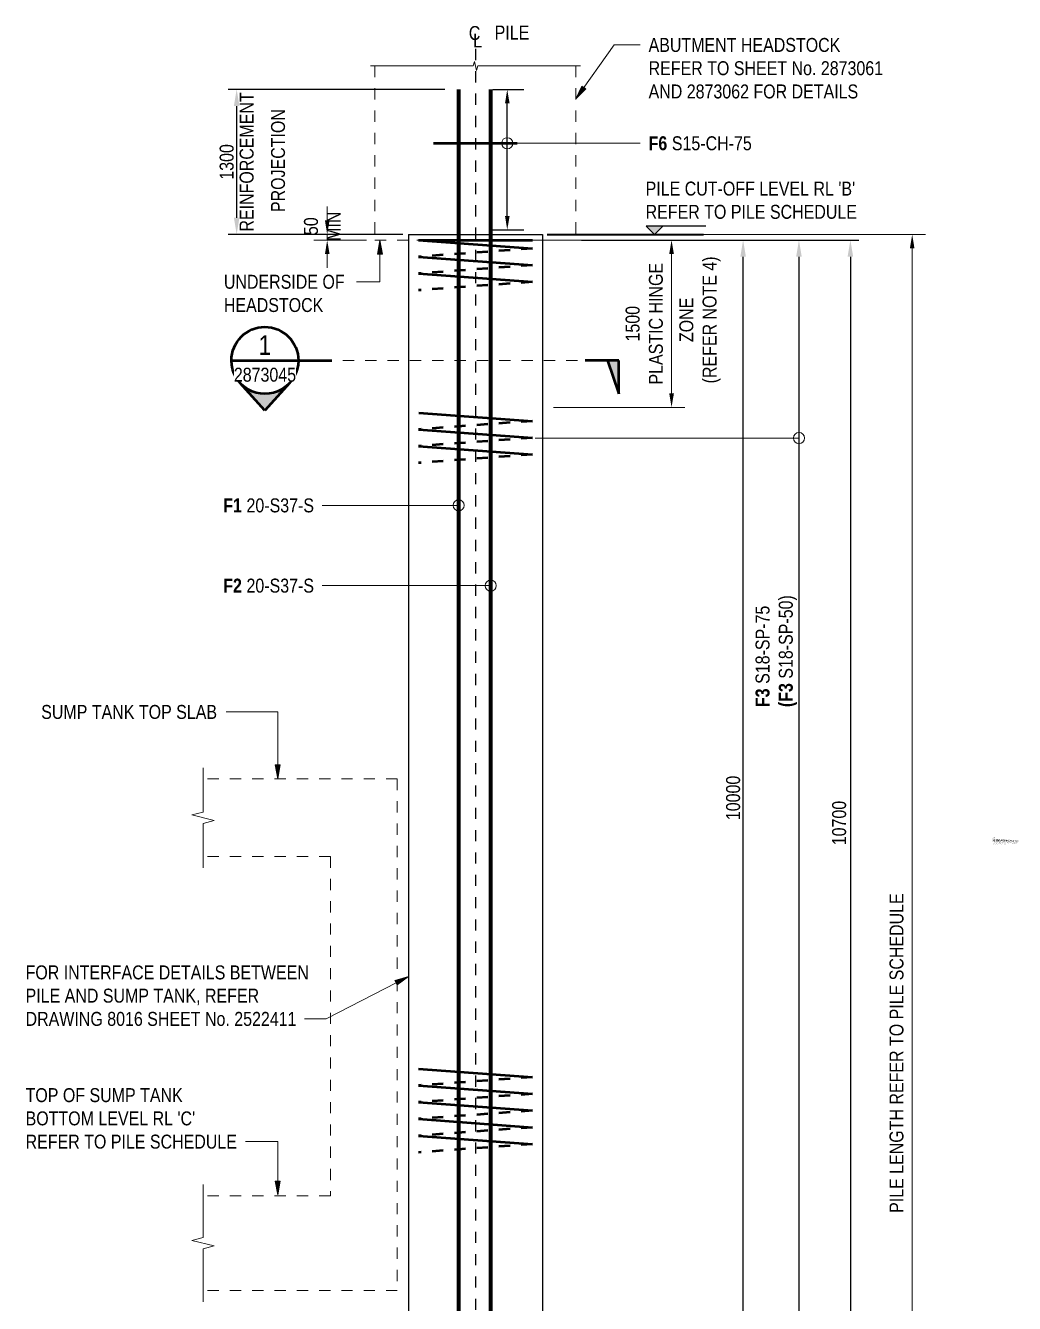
# Model space of a CAD drawing. Header units: metres. Extents: x -0.5 to 32.5, y -7.6 to 10.1.
# Drawn here: x 23.63 to 32.49, y -1.56 to 9.9 of the extents above; entities that cross this region are included whole.
import ezdxf

# ---------------------------------------------------------------- set-up
doc = ezdxf.new("R2010")
doc.units = ezdxf.units.M
for name, pattern in [('Dot_Section Line', [0.02, 0, -0.02]), ('JacobsCenter', [0.015, 0.009, -0.0015, 0.003, -0.0015]), ('JacobsDash', [0.0045, 0.003, -0.0015])]:
    doc.linetypes.add(name, pattern=pattern)
doc.layers.get('Defpoints').update_dxf_attribs({"color": 41})
for name, color, linetype, lineweight in [('A-ANNO-DIMS', 7, 'Continuous', 9), ('A-ANNO-NOTE', 7, 'Continuous', 9), ('A-DETL', 7, 'Continuous', 13), ('A-DETL-GENF', 7, 'Continuous', 9), ('G-ANNO-SYMB', 7, 'Continuous', 9), ('G-ANNO-TEXT', 7, 'Continuous', 9)]:
    doc.layers.add(name, color=color, linetype=linetype, lineweight=lineweight)
doc.styles.add('Arial Narrow', font='ARIALN.TTF', dxfattribs={"height": 0.125})
doc.styles.add('Arial Narrow_1', font='ARIALN.TTF', dxfattribs={"height": 0.0025})
doc.styles.add('Arial Narrow_2', font='ARIALN.TTF', dxfattribs={"height": 0.175})
doc.styles.add('Arial Narrow_5', font='ARIALN.TTF', dxfattribs={"height": 0.0035})
doc.styles.add('Arial Narrow_6', font='ARIALN.TTF', dxfattribs={"height": 0.005})
doc.styles.add('Arial Narrow_B', font='ARIALNB.TTF', dxfattribs={"height": 0.125})
doc.dimstyles.new('____ddd____', dxfattribs={"dimscale": 0.3048, "dimtxt": 0.127929, "dimasz": 0.492126, "dimexe": 0.246063, "dimexo": 0.164042, "dimgap": 0.082021, "dimtad": 1, "dimdec": 0, "dimlfac": 1000, "dimzin": 0, "dimdsep": 46, "dimtxsty": 'Arial Narrow', "dimsah": 1, "dimcen": 0.09, "dimaunit": 1, "dimadec": 4, "dimazin": 0, "dimtfac": 1, "dimtdec": 4, "dimtix": 1, "dimtmove": 0, "dimatfit": 3, "dimfxl": 1, "dimtvp": 1, "dimtolj": 1, "dimtzin": 0, "dimarcsym": 2})
doc.dimstyles.new('Dimension_Standard_O__mm__1', dxfattribs={"dimscale": 0.3048, "dimtxt": 0.127929, "dimasz": 0.410105, "dimexe": 0.393701, "dimexo": 0.246063, "dimgap": 0.246063, "dimtad": 1, "dimdec": 0, "dimlfac": 1000, "dimzin": 0, "dimdsep": 46, "dimtxsty": 'Arial Narrow', "dimsah": 1, "dimcen": 0.09, "dimaunit": 1, "dimadec": 4, "dimazin": 0, "dimtfac": 1, "dimtdec": 4, "dimtix": 1, "dimtmove": 0, "dimatfit": 3, "dimfxl": 1, "dimtvp": 1, "dimtfill": 1, "dimtolj": 1, "dimtzin": 0, "dimlwd": 18, "dimlwe": 18, "dimarcsym": 2})
doc.dimstyles.new('Dimension_Standard_T__mm_', dxfattribs={"dimscale": 0.3048, "dimtxt": 0.127929, "dimasz": 0.410105, "dimexe": 0.393701, "dimexo": 0.246063, "dimgap": 0.164042, "dimtad": 1, "dimdec": 0, "dimlfac": 1000, "dimzin": 0, "dimdsep": 46, "dimtxsty": 'Arial Narrow', "dimsah": 1, "dimcen": 0.09, "dimaunit": 1, "dimadec": 4, "dimazin": 0, "dimtfac": 1, "dimtdec": 4, "dimtix": 1, "dimtmove": 2, "dimatfit": 3, "dimfxl": 1, "dimtvp": 1, "dimtolj": 1, "dimtzin": 0, "dimlwd": 18, "dimlwe": 18, "dimarcsym": 2})
doc.dimstyles.new('Dimension_Standard_T_REO', dxfattribs={"dimscale": 0.3048, "dimtxt": 0.127929, "dimasz": 0.410105, "dimexe": 0.492126, "dimexo": 0.0625, "dimgap": 0.164042, "dimtad": 1, "dimdec": 0, "dimlfac": 1000, "dimzin": 0, "dimdsep": 46, "dimtxsty": 'Arial Narrow', "dimsah": 1, "dimcen": 0.09, "dimaunit": 1, "dimadec": 4, "dimazin": 0, "dimtfac": 1, "dimtdec": 4, "dimtix": 1, "dimtmove": 2, "dimatfit": 3, "dimfxl": 0.492126, "dimfxlon": 1, "dimtvp": 1, "dimtolj": 1, "dimtzin": 0, "dimlwd": 25, "dimlwe": 25, "dimarcsym": 2})

# ---------------------------------------------------------------- blocks, each defined once
blk = doc.blocks.new('BREAK LINE - INPUT VIEW SCALE_R13 - Std Break-5070583-DRG-2873045 - PILE ELAVATION 1')
at = {"layer": 'A-DETL-GENF'}
for p, q in [((0.88, 0), (-0.04, 0)), ((0.89, 0.04), (0.88, 0)), ((0.91, -0.04), (0.89, 0.04)), ((0.92, 0), (0.91, -0.04)), ((1.84, 0), (0.92, 0))]:
    blk.add_line(p, q, dxfattribs=at)
blk = doc.blocks.new('CS_DET_BreakLine_ViewScale - Std Break-6321695-DRG-2873045 - PILE ELAVATION 1')
at = {"layer": 'A-DETL-GENF'}
for p, q in [((-0.1, 0), (0.2975, 0)), ((0.2975, 0), (0.3225, -0.1)), ((0.3225, -0.1), (0.3725, 0.1)), ((0.3725, 0.1), (0.3975, 0)), ((0.3975, 0), (0.795, 0))]:
    blk.add_line(p, q, dxfattribs=at)
blk = doc.blocks.new('CS_DET_BreakLine_ViewScale - Std Break-6321825-DRG-2873045 - PILE ELAVATION 1')
at = {"layer": 'A-DETL-GENF'}
for p, q in [((-0.1, 0), (0.375, 0)), ((0.375, 0), (0.4, -0.1)), ((0.4, -0.1), (0.45, 0.1)), ((0.45, 0.1), (0.475, 0)), ((0.475, 0), (0.95, 0))]:
    blk.add_line(p, q, dxfattribs=at)
blk = doc.blocks.new('DIMBLOCK22-DRG-2873045 - PILE ELAVATION 1')
at = {"layer": 'A-ANNO-DIMS', "color": 0, "lineweight": -2, "transparency": 16777216}
for p, q in [((27.384, 9.323), (25.444, 9.323)), ((25.519, 9.173), (25.519, 8.173)), ((27.008, 8.023), (25.444, 8.023))]:
    blk.add_line(p, q, dxfattribs=at)
at = {"layer": 'A-ANNO-DIMS', "color": 0, "transparency": 16777216}
for points in [[(25.494, 9.173), (25.544, 9.173), (25.519, 9.323)], [(25.494, 8.173), (25.544, 8.173), (25.519, 8.023)]]:
    blk.add_solid(points, dxfattribs=at)
at = {"layer": 'Defpoints', "color": 0, "transparency": 16777216}
for p in [(27.434, 9.323), (25.519, 8.023), (27.058, 8.023)]:
    blk.add_point(p, dxfattribs=at)
at = {"layer": 'A-ANNO-DIMS', "color": 0, "transparency": 16777216, "char_height": 0.125, "width": 1.50103, "attachment_point": 5, "rotation": 90, "style": 'Arial Narrow'}
for s, insert in [('\\A1;REINFORCEMENT', (25.609, 8.673)), ('\\A1;1300', (25.43, 8.673))]:
    blk.add_mtext(s, dxfattribs=dict(at, insert=insert))
blk = doc.blocks.new('DIMBLOCK23-DRG-2873045 - PILE ELAVATION 1')
at = {"layer": 'A-ANNO-DIMS', "color": 0, "lineweight": 18, "transparency": 16777216}
for p, q in [((26.33, 8.148), (26.33, 8.273)), ((26.983, 8.023), (26.21, 8.023)), ((26.33, 7.973), (26.33, 8.023)), ((26.683, 7.973), (26.21, 7.973)), ((26.33, 7.848), (26.33, 7.723))]:
    blk.add_line(p, q, dxfattribs=at)
at = {"layer": 'A-ANNO-DIMS', "color": 0, "transparency": 16777216}
for points in [[(26.31, 8.148), (26.351, 8.148), (26.33, 8.023)], [(26.31, 7.848), (26.351, 7.848), (26.33, 7.973)]]:
    blk.add_solid(points, dxfattribs=at)
at = {"layer": 'Defpoints', "color": 0, "transparency": 16777216}
for p in [(26.33, 8.023), (27.058, 8.023), (26.758, 7.973)]:
    blk.add_point(p, dxfattribs=at)
at = {"layer": 'A-ANNO-DIMS', "color": 0, "lineweight": 18, "transparency": 16777216, "insert": (26.286, 8.097), "char_height": 0.125, "width": 0.31678, "attachment_point": 5, "rotation": 90, "line_spacing_factor": 0.974696, "style": 'Arial Narrow'}
blk.add_mtext('\\A1;50\\PMIN', dxfattribs=at)
blk = doc.blocks.new('DIMBLOCK24-DRG-2873045 - PILE ELAVATION 1')
at = {"layer": 'A-ANNO-DIMS', "color": 0, "lineweight": 25, "transparency": 16777216}
for p, q in [((27.813, 9.323), (28.093, 9.323)), ((27.943, 8.188), (27.943, 9.198)), ((27.813, 8.063), (28.093, 8.063))]:
    blk.add_line(p, q, dxfattribs=at)
at = {"layer": 'A-ANNO-DIMS', "color": 0, "transparency": 16777216}
for points in [[(27.923, 9.198), (27.964, 9.198), (27.943, 9.323)], [(27.923, 8.188), (27.964, 8.188), (27.943, 8.063)]]:
    blk.add_solid(points, dxfattribs=at)
at = {"layer": 'Defpoints', "color": 0, "transparency": 16777216}
for p in [(27.793, 9.323), (27.943, 9.323), (27.793, 8.063)]:
    blk.add_point(p, dxfattribs=at)
at = {"layer": 'A-ANNO-DIMS', "color": 0, "lineweight": 25, "transparency": 16777216, "insert": (27.819, 8.693), "char_height": 0.125, "attachment_point": 5, "rotation": 90, "style": 'Arial Narrow'}
blk.add_mtext('\\A1;\u200e', dxfattribs=at)
blk = doc.blocks.new('CS_Annot_Centreline Symbol1 - CS_Annot_Centreline Symbol 2-5069981-DRG-2873045 - PILE ELAVATION 1')
at = {"layer": 'A-ANNO-NOTE', "char_height": 0.0025, "attachment_point": 1, "style": 'Arial Narrow_1'}
for s, insert, width in [('C  ', (-0.00119, 0.00463), 0.0044093), ('L', (-0.00041, 0.00329), 0.0019241)]:
    blk.add_mtext(s, dxfattribs=dict(at, insert=insert, width=width))
blk = doc.blocks.new('DIMBLOCK26-DRG-2873045 - PILE ELAVATION 1')
at = {"layer": 'A-ANNO-DIMS', "color": 0, "lineweight": 18, "transparency": 16777216}
for p, q in [((28.333, 8.023), (31.691, 8.023)), ((31.571, -6.526), (31.571, 7.898)), ((28.333, -6.651), (31.691, -6.651))]:
    blk.add_line(p, q, dxfattribs=at)
at = {"layer": 'A-ANNO-DIMS', "color": 0, "transparency": 16777216}
for points in [[(31.55, 7.898), (31.591, 7.898), (31.571, 8.023)], [(31.55, -6.526), (31.591, -6.526), (31.571, -6.651)]]:
    blk.add_solid(points, dxfattribs=at)
at = {"layer": 'Defpoints', "color": 0, "transparency": 16777216}
for p in [(28.258, 8.023), (31.571, 8.023), (28.258, -6.651)]:
    blk.add_point(p, dxfattribs=at)
at = {"layer": 'A-ANNO-DIMS', "color": 0, "lineweight": 18, "transparency": 16777216, "insert": (31.431, 0.686), "char_height": 0.125, "width": 3.44311, "attachment_point": 5, "rotation": 90, "style": 'Arial Narrow', "bg_fill": 3, "box_fill_scale": 1.1, "bg_fill_color": 256, "bg_fill_true_color": 13158600, "bg_fill_transparency": 0}
blk.add_mtext('\\A1;PILE LENGTH REFER TO PILE SCHEDULE', dxfattribs=at)
blk = doc.blocks.new('Drafting View - sectionTail-4870194-DRG-2873045 - PILE ELAVATION 1')
at = {"layer": 'G-ANNO-SYMB'}
blk.add_hatch(color=256, dxfattribs=at).paths.add_polyline_path([(-0.006, 0.006), (-0.004, 0), (-0.006, 0)])
at = {"layer": 'G-ANNO-SYMB', "lineweight": 50}
for p, q in [((-0.006, 0.006), (-0.006, 0)), ((-0.004, 0), (-0.006, 0.006)), ((-0.006, 0), (-0.004, 0)), ((-0.006, 0), (0, 0))]:
    blk.add_line(p, q, dxfattribs=at)
blk = doc.blocks.new('Drafting View - SectionHead-4898858-DRG-2873045 - PILE ELAVATION 1')
at = {"layer": 'G-ANNO-SYMB'}
h = blk.add_hatch(color=256, dxfattribs=at)
edge = h.paths.add_edge_path()
edge.add_line((-0.002, 0.009), (0.00247, 0.004))
edge.add_arc((-0.002, 0), 0.006, 41.8277, 138.1723)
edge.add_line((-0.00647, 0.004), (-0.002, 0.009))
at = {"layer": 'G-ANNO-SYMB', "lineweight": 50}
for p, q in [((-0.002, 0.009), (-0.00647, 0.004)), ((0.00247, 0.004), (-0.002, 0.009)), ((0.004, 0), (0.01, 0))]:
    blk.add_line(p, q, dxfattribs=at)
for start, end in [(360, 180), (180, 360)]:
    blk.add_arc((-0.002, 0), 0.006, start, end, dxfattribs=at)
blk = doc.blocks.new('DIMBLOCK27-DRG-2873045 - PILE ELAVATION 1')
at = {"layer": 'A-ANNO-DIMS', "color": 0, "lineweight": 18, "transparency": 16777216}
for p, q in [((27.133, 7.973), (29.535, 7.973)), ((29.415, 6.598), (29.415, 7.848)), ((28.358, 6.473), (29.535, 6.473))]:
    blk.add_line(p, q, dxfattribs=at)
at = {"layer": 'A-ANNO-DIMS', "color": 0, "transparency": 16777216}
for points in [[(29.394, 7.848), (29.436, 7.848), (29.415, 7.973)], [(29.394, 6.598), (29.436, 6.598), (29.415, 6.473)]]:
    blk.add_solid(points, dxfattribs=at)
at = {"layer": 'Defpoints', "color": 0, "transparency": 16777216}
for p in [(27.058, 7.973), (29.415, 7.973), (28.283, 6.473)]:
    blk.add_point(p, dxfattribs=at)
at = {"layer": 'A-ANNO-DIMS', "color": 0, "lineweight": 18, "transparency": 16777216, "insert": (29.171, 7.223), "char_height": 0.125, "width": 1.311, "attachment_point": 5, "rotation": 90, "style": 'Arial Narrow', "bg_fill": 3, "box_fill_scale": 1.1, "bg_fill_color": 256, "bg_fill_true_color": 13158600, "bg_fill_transparency": 0}
blk.add_mtext('\\A1;1500\\PPLASTIC HINGE', dxfattribs=at)
blk = doc.blocks.new('DIMBLOCK28-DRG-2873045 - PILE ELAVATION 1')
at = {"layer": 'A-ANNO-DIMS', "color": 0, "lineweight": -2, "transparency": 16777216}
for p, q in [((28.608, 7.973), (31.092, 7.973)), ((31.017, 7.823), (31.017, -2.327)), ((27.846, -2.477), (31.092, -2.477))]:
    blk.add_line(p, q, dxfattribs=at)
at = {"layer": 'A-ANNO-DIMS', "color": 0, "transparency": 16777216}
for points in [[(30.992, 7.823), (31.042, 7.823), (31.017, 7.973)], [(30.992, -2.327), (31.042, -2.327), (31.017, -2.477)]]:
    blk.add_solid(points, dxfattribs=at)
at = {"layer": 'Defpoints', "color": 0, "transparency": 16777216}
for p in [(28.558, 7.973), (27.796, -2.477), (31.017, -2.477)]:
    blk.add_point(p, dxfattribs=at)
at = {"layer": 'A-ANNO-DIMS', "color": 0, "transparency": 16777216, "insert": (30.917, 2.748), "char_height": 0.125, "width": 0.47516, "attachment_point": 5, "rotation": 90, "style": 'Arial Narrow'}
blk.add_mtext('\\A1;10700\u200e', dxfattribs=at)
blk = doc.blocks.new('DIMBLOCK29-DRG-2873045 - PILE ELAVATION 1')
at = {"layer": 'A-ANNO-DIMS', "color": 0, "lineweight": -2, "transparency": 16777216}
for p, q in [((28.608, 7.973), (30.131, 7.973)), ((30.056, -1.878), (30.056, 7.823)), ((27.953, -2.028), (30.131, -2.028))]:
    blk.add_line(p, q, dxfattribs=at)
at = {"layer": 'A-ANNO-DIMS', "color": 0, "transparency": 16777216}
for points in [[(30.031, 7.823), (30.081, 7.823), (30.056, 7.973)], [(30.031, -1.878), (30.081, -1.878), (30.056, -2.028)]]:
    blk.add_solid(points, dxfattribs=at)
at = {"layer": 'Defpoints', "color": 0, "transparency": 16777216}
for p in [(28.558, 7.973), (30.056, 7.973), (27.903, -2.028)]:
    blk.add_point(p, dxfattribs=at)
at = {"layer": 'A-ANNO-DIMS', "color": 0, "transparency": 16777216, "insert": (29.967, 2.973), "char_height": 0.125, "width": 0.47516, "attachment_point": 5, "rotation": 90, "style": 'Arial Narrow'}
blk.add_mtext('\\A1;10000', dxfattribs=at)
blk = doc.blocks.new('DIMBLOCK30-DRG-2873045 - PILE ELAVATION 1')
at = {"layer": 'A-ANNO-DIMS', "color": 0, "lineweight": -2, "transparency": 16777216}
for p, q in [((28.608, 7.973), (30.631, 7.973)), ((30.556, 7.823), (30.556, -1.878)), ((27.953, -2.028), (30.631, -2.028))]:
    blk.add_line(p, q, dxfattribs=at)
at = {"layer": 'A-ANNO-DIMS', "color": 0, "transparency": 16777216}
for points in [[(30.531, 7.823), (30.581, 7.823), (30.556, 7.973)], [(30.531, -1.878), (30.581, -1.878), (30.556, -2.028)]]:
    blk.add_solid(points, dxfattribs=at)
at = {"layer": 'Defpoints', "color": 0, "transparency": 16777216}
for p in [(28.558, 7.973), (27.903, -2.028), (30.556, -2.028)]:
    blk.add_point(p, dxfattribs=at)
at = {"layer": 'A-ANNO-DIMS', "color": 0, "transparency": 16777216, "insert": (30.457, 2.973), "char_height": 0.125, "attachment_point": 5, "rotation": 90, "style": 'Arial Narrow'}
blk.add_mtext('\\A1;\u200c', dxfattribs=at)
blk = doc.blocks.new('BR_A3_SYMB_REO_DIM_DOT_R17 - SCALE 20-5069993-DRG-2873045 - PILE ELAVATION 1')
at = {"layer": 'A-ANNO-NOTE'}
blk.add_circle((0, 0), 0.001, dxfattribs=at)

msp = doc.modelspace()

# ---------------------------------------------------------------- hatches: boundary and pattern name
at = {"layer": 'A-DETL-GENF'}
msp.add_hatch(color=256, dxfattribs=at).paths.add_polyline_path([(29.2617, 8.0227), (29.3367, 8.0977), (29.1867, 8.0977)])
at = {"layer": 'G-ANNO-TEXT'}
for points in [[(28.5567, 9.2381), (28.6473, 9.327), (28.6114, 9.3527)], [(26.8022, 7.9716), (26.7802, 7.8466), (26.8243, 7.8466)], [(25.8868, 3.144), (25.9088, 3.269), (25.8648, 3.269)], [(27.0572, 1.374), (26.9361, 1.336), (26.9564, 1.2968)], [(25.8868, -0.5851), (25.9088, -0.4601), (25.8648, -0.4601)]]:
    msp.add_hatch(color=256, dxfattribs=at).paths.add_polyline_path(points)

# ---------------------------------------------------------------- linework, layer by layer
at = {"layer": 'A-DETL', "linetype": 'JacobsCenter', "lineweight": 25}
msp.add_line((27.6582, 9.685), (27.6582, -3.917), dxfattribs=at)
at = {"layer": 'A-DETL', "linetype": 'JacobsDash', "lineweight": 18}
for p, q in [((26.7582, 9.5327), (26.7582, 7.9727)), ((28.5582, 9.5327), (28.5582, 7.9727)), ((27.0582, 7.9727), (26.7582, 7.9727)), ((28.5582, 7.9727), (28.2582, 7.9727)), ((26.9582, 3.1427), (25.2182, 3.1427)), ((26.9582, 3.1427), (26.9582, -1.4423)), ((26.3582, 2.4477), (25.2182, 2.4477)), ((26.3582, 2.4477), (26.3582, -0.5923)), ((26.3582, -0.5923), (25.2182, -0.5923)), ((26.9582, -1.4423), (25.2182, -1.4423))]:
    msp.add_line(p, q, dxfattribs=at)
at = {"layer": 'A-DETL', "lineweight": 70}
for p, q in [((27.5082, -2.9173), (27.5082, 9.3227)), ((27.7958, -2.4765), (27.7958, 9.3227))]:
    msp.add_line(p, q, dxfattribs=at)
at = {"layer": 'A-DETL', "lineweight": 50}
for p, q in [((27.2832, 8.8399), (28.0332, 8.8399)), ((27.1482, 7.9727), (28.1682, 7.8977)), ((27.1482, 7.9727), (28.1682, 7.9727)), ((27.2832, 7.9727), (28.0332, 7.9727)), ((27.1482, 7.8227), (28.1682, 7.7477)), ((27.1482, 7.6727), (28.1682, 7.5977)), ((27.1509, 6.4257), (28.1682, 6.3509)), ((27.1482, 6.2759), (28.1682, 6.2009)), ((27.1482, 6.1259), (28.1682, 6.0509)), ((27.1482, 0.5459), (28.1682, 0.4709)), ((27.1482, 0.3959), (28.1682, 0.3209)), ((27.1482, 0.2459), (28.1682, 0.1709)), ((27.1482, 0.0959), (28.1682, 0.0209)), ((27.1482, -0.0541), (28.1682, -0.1291))]:
    msp.add_line(p, q, dxfattribs=at)
at = {"layer": 'A-DETL', "lineweight": 25}
for p, q in [((27.0582, 8.0227), (28.2582, 8.0227)), ((27.0582, 8.0227), (27.0582, -3.917)), ((28.2582, 8.0227), (28.2582, -3.917)), ((29.7217, 8.0977), (29.1867, 8.0977)), ((29.1867, 8.0977), (29.2617, 8.0227)), ((29.3367, 8.0977), (29.2617, 8.0227))]:
    msp.add_line(p, q, dxfattribs=at)
at = {"layer": 'A-DETL', "lineweight": 9}
for p, q in [((27.7958, 8.0627), (27.8058, 8.0627)), ((27.7958, 8.0627), (27.8058, 8.0627)), ((28.1082, 0.3227), (28.1182, 0.3227)), ((28.1082, 0.3227), (28.1182, 0.3227))]:
    msp.add_line(p, q, dxfattribs=at)
at = {"layer": 'A-DETL', "lineweight": 35}
msp.add_line((28.3017, 8.0227), (29.7017, 8.0227), dxfattribs=at)
at = {"layer": 'A-DETL', "linetype": 'JacobsDash', "lineweight": 50}
for p, q in [((28.1682, 7.8977), (27.1482, 7.8227)), ((28.1682, 7.7477), (27.1482, 7.6727)), ((28.1682, 7.5977), (27.1482, 7.5227)), ((28.1682, 6.3509), (27.1482, 6.2759)), ((28.1682, 6.2009), (27.1482, 6.1259)), ((28.1682, 6.0509), (27.1482, 5.9759)), ((28.1682, 0.4709), (27.1482, 0.3959)), ((28.1682, 0.3209), (27.1482, 0.2459)), ((28.1682, 0.1709), (27.1482, 0.0959)), ((28.1682, 0.0209), (27.1482, -0.0541)), ((28.1682, -0.1291), (27.1482, -0.2041))]:
    msp.add_line(p, q, dxfattribs=at)
at = {"layer": 'A-DETL', "lineweight": 18}
msp.add_line((28.1932, 6.1976), (30.5566, 6.1976), dxfattribs=at)
at = {"layer": 'G-ANNO-SYMB', "lineweight": 50}
msp.add_line((25.4716, 6.8938), (26.0716, 6.8938), dxfattribs=at)
at = {"layer": 'G-ANNO-TEXT'}
for p, q in [((28.5567, 9.2381), (28.9019, 9.7213)), ((28.9019, 9.7213), (29.1342, 9.7213)), ((28.6114, 9.3527), (28.5567, 9.2381)), ((28.5567, 9.2381), (28.6473, 9.327)), ((28.6473, 9.327), (28.6114, 9.3527)), ((27.9431, 8.8401), (29.1342, 8.8401)), ((26.8022, 7.9716), (26.7802, 7.8466)), ((26.8243, 7.8466), (26.8022, 7.9716)), ((26.8022, 7.9716), (26.8022, 7.599)), ((26.7802, 7.8466), (26.8243, 7.8466)), ((26.5927, 7.599), (26.5925, 7.599)), ((26.8022, 7.599), (26.5927, 7.599)), ((26.287, 5.5949), (26.2838, 5.5949)), ((27.5079, 5.5949), (26.287, 5.5949)), ((26.287, 4.8757), (26.2838, 4.8757)), ((27.795, 4.8757), (26.287, 4.8757)), ((25.427, 3.7437), (25.4238, 3.7437)), ((25.8868, 3.7437), (25.427, 3.7437)), ((25.8868, 3.144), (25.8868, 3.7437)), ((25.9088, 3.269), (25.8648, 3.269)), ((25.8648, 3.269), (25.8868, 3.144)), ((25.8868, 3.144), (25.9088, 3.269)), ((27.0572, 1.374), (26.3222, 0.9928)), ((27.0572, 1.374), (26.9361, 1.336)), ((26.9361, 1.336), (26.9564, 1.2968)), ((26.9564, 1.2968), (27.0572, 1.374)), ((26.2583, 0.9928), (26.1271, 0.9928)), ((26.3222, 0.9928), (26.2583, 0.9928)), ((25.6206, -0.1072), (25.598, -0.1072)), ((25.8868, -0.1072), (25.6206, -0.1072)), ((25.8868, -0.5851), (25.8868, -0.1072)), ((25.9088, -0.4601), (25.8648, -0.4601)), ((25.8648, -0.4601), (25.8868, -0.5851)), ((25.8868, -0.5851), (25.9088, -0.4601))]:
    msp.add_line(p, q, dxfattribs=at)
for centre in [(27.9431, 8.8401), (27.5079, 5.5949), (27.795, 4.8757)]:
    msp.add_circle(centre, 0.05, dxfattribs=at)

# ---------------------------------------------------------------- block references
at = {"layer": 'A-ANNO-NOTE', "xscale": 50, "yscale": 50, "zscale": 50}
msp.add_blockref('CS_Annot_Centreline Symbol1 - CS_Annot_Centreline Symbol 2-5069981-DRG-2873045 - PILE ELAVATION 1', (27.6582, 9.6591), dxfattribs=at)
at = {"layer": 'A-DETL-GENF'}
for name, p, rotation in [('BREAK LINE - INPUT VIEW SCALE_R13 - Std Break-5070583-DRG-2873045 - PILE ELAVATION 1', (28.5582, 9.5327), 180), ('CS_DET_BreakLine_ViewScale - Std Break-6321695-DRG-2873045 - PILE ELAVATION 1', (25.2182, 2.4477), 89.99999999999991), ('CS_DET_BreakLine_ViewScale - Std Break-6321825-DRG-2873045 - PILE ELAVATION 1', (25.2182, -1.4423), 89.99999999999991)]:
    msp.add_blockref(name, p, dxfattribs=dict(at, rotation=rotation))
at = {"layer": 'G-ANNO-SYMB', "lineweight": 50, "extrusion": (0, 0, -1), "xscale": 49.99999999999998, "yscale": 49.99999999999998, "zscale": 49.99999999999998, "rotation": 180}
msp.add_blockref('Drafting View - SectionHead-4898858-DRG-2873045 - PILE ELAVATION 1', (-25.8716, 6.8938), dxfattribs=at)

# ---------------------------------------------------------------- texts
at = {"layer": 'A-ANNO-NOTE', "insert": (27.8304, 9.8951), "char_height": 0.125, "attachment_point": 1, "style": 'Arial Narrow', "bg_fill": 3, "box_fill_scale": 1, "bg_fill_color": 256, "bg_fill_true_color": 13158600, "bg_fill_transparency": 0}
msp.add_mtext('PILE', dxfattribs=at)
at = {"layer": 'G-ANNO-TEXT', "attachment_point": 1, "bg_fill": 3, "box_fill_scale": 1, "bg_fill_color": 256, "bg_fill_true_color": 13158600, "bg_fill_transparency": 0}
for s, insert, char_height, style in [('ABUTMENT HEADSTOCK ', (29.2092, 9.7838), 0.125, 'Arial Narrow'), ('REFER TO SHEET No. 2873061 ', (29.2092, 9.5755), 0.125, 'Arial Narrow'), ('AND 2873062 FOR DETAILS', (29.2092, 9.3671), 0.125, 'Arial Narrow'), ('F6', (29.2092, 8.9026), 0.125, 'Arial Narrow_B'), ("PILE CUT-OFF LEVEL RL 'B'", (29.1825, 8.4965), 0.125, 'Arial Narrow'), ('REFER TO PILE SCHEDULE', (29.1825, 8.2881), 0.125, 'Arial Narrow'), ('UNDERSIDE OF ', (25.4045, 7.6615), 0.125, 'Arial Narrow'), ('HEADSTOCK', (25.4045, 7.4531), 0.125, 'Arial Narrow'), ('F1', (25.3985, 5.6574), 0.125, 'Arial Narrow_B'), ('F2 ', (25.3985, 4.9382), 0.125, 'Arial Narrow_B'), ('SUMP TANK TOP SLAB', (23.768, 3.8062), 0.125, 'Arial Narrow'), ('1.', (32.29, 2.6064), 0.0035, 'Arial Narrow_5'), ('FOR INTERFACE DETAILS BETWEEN ', (23.6279, 1.472), 0.125, 'Arial Narrow'), ('PILE AND SUMP TANK, REFER ', (23.6279, 1.2636), 0.125, 'Arial Narrow'), ('DRAWING 8016 SHEET No. 2522411', (23.6279, 1.0553), 0.125, 'Arial Narrow'), ('TOP OF SUMP TANK ', (23.6279, 0.372), 0.125, 'Arial Narrow'), ("BOTTOM LEVEL RL 'C' ", (23.6279, 0.1636), 0.125, 'Arial Narrow'), ('REFER TO PILE SCHEDULE', (23.6279, -0.0447), 0.125, 'Arial Narrow')]:
    msp.add_mtext(s, dxfattribs=dict(at, insert=insert, char_height=char_height, style=style))

# ---------------------------------------------------------------- dimensions: what is measured, and where the dimension line sits
at = {"layer": 'A-ANNO-DIMS'}
dim = msp.add_linear_dim(base=(25.5192, 8.0227), p1=(27.4341, 9.3227), p2=(27.0582, 8.0227), angle=90, text='<>\\XREINFORCEMENT', dimstyle='____ddd____', override={"dimpost": '<>', "dimfxl": 1.353255}, dxfattribs=at)
dim.commit()
dim.dimension.update_dxf_attribs({"geometry": 'DIMBLOCK22-DRG-2873045 - PILE ELAVATION 1', "text_midpoint": (25.5192, 8.6727)})
at = {"layer": 'A-ANNO-DIMS', "lineweight": 25}
dim = msp.add_linear_dim(base=(27.9435, 9.3227), p1=(27.7935, 8.0627), p2=(27.7935, 9.3227), angle=90, text='\u200e', dimstyle='Dimension_Standard_T_REO', override={"dimpost": '<>', "dimfxl": 1.26}, dxfattribs=at)
dim.commit()
dim.dimension.update_dxf_attribs({"geometry": 'DIMBLOCK24-DRG-2873045 - PILE ELAVATION 1', "text_midpoint": (27.8192, 8.6927)})
at = {"layer": 'A-ANNO-DIMS', "lineweight": 18}
dim = msp.add_linear_dim(base=(26.3304, 8.0227), p1=(26.7582, 7.9727), p2=(27.0582, 8.0227), angle=90, text='<>\\XMIN', dimstyle='Dimension_Standard_T__mm_', override={"dimpost": '<>', "dimfxl": 0.304138}, dxfattribs=at)
dim.commit()
dim.dimension.update_dxf_attribs({"geometry": 'DIMBLOCK23-DRG-2873045 - PILE ELAVATION 1', "text_midpoint": (26.2855, 8.0973), "dimtype": 160, "text_rotation": 90})

# ---------------------------------------------------------------- next in the draw order: texts
at = {"layer": 'G-ANNO-SYMB', "insert": (25.4938, 6.8286), "char_height": 0.125, "attachment_point": 1, "style": 'Arial Narrow', "bg_fill": 3, "box_fill_scale": 1, "bg_fill_color": 256, "bg_fill_true_color": 13158600, "bg_fill_transparency": 0}
msp.add_mtext('2873045', dxfattribs=at)
at = {"layer": 'G-ANNO-TEXT', "insert": (25.8269, 8.2234), "char_height": 0.125, "attachment_point": 1, "rotation": 90, "style": 'Arial Narrow', "bg_fill": 3, "box_fill_scale": 1, "bg_fill_color": 256, "bg_fill_true_color": 13158600, "bg_fill_transparency": 0}
msp.add_mtext('PROJECTION', dxfattribs=at)
at = {"layer": 'G-ANNO-TEXT', "attachment_point": 1, "bg_fill": 3, "box_fill_scale": 1, "bg_fill_color": 256, "bg_fill_true_color": 13158600, "bg_fill_transparency": 0}
for s, insert, char_height, style in [(' S15-CH-75', (29.3778, 8.9026), 0.125, 'Arial Narrow'), (' 20-S37-S', (25.5672, 5.6574), 0.125, 'Arial Narrow'), ('20-S37-S', (25.6069, 4.9382), 0.125, 'Arial Narrow'), ('2.', (32.29, 2.6005), 0.0035, 'Arial Narrow_5')]:
    msp.add_mtext(s, dxfattribs=dict(at, insert=insert, char_height=char_height, style=style))

# ---------------------------------------------------------------- next in the draw order: dimensions: what is measured, and where the dimension line sits
at = {"layer": 'A-ANNO-DIMS', "lineweight": 18}
dim = msp.add_linear_dim(base=(31.5706, 8.0227), p1=(28.2582, -6.6508), p2=(28.2582, 8.0227), angle=90, text='PILE LENGTH REFER TO PILE SCHEDULE', dimstyle='Dimension_Standard_O__mm__1', override={"dimpost": '<>', "dimfxl": 14.673501}, dxfattribs=at)
dim.commit()
dim.dimension.update_dxf_attribs({"geometry": 'DIMBLOCK26-DRG-2873045 - PILE ELAVATION 1', "text_midpoint": (31.4309, 0.686)})

# ---------------------------------------------------------------- next in the draw order: linework, layer by layer
at = {"layer": 'G-ANNO-SYMB', "color": 7, "linetype": 'Dot_Section Line', "true_color": 0xffffff}
msp.add_line((25.8716, 6.8938), (28.6414, 6.8938), dxfattribs=at)

# ---------------------------------------------------------------- next in the draw order: block references
at = {"layer": 'A-ANNO-NOTE', "xscale": 50, "yscale": 50, "zscale": 50}
msp.add_blockref('BR_A3_SYMB_REO_DIM_DOT_R17 - SCALE 20-5069993-DRG-2873045 - PILE ELAVATION 1', (30.5566, 6.1976), dxfattribs=at)
at = {"layer": 'G-ANNO-SYMB', "lineweight": 50, "xscale": 49.99999999999998, "yscale": 49.99999999999998, "zscale": 49.99999999999998, "rotation": 180}
msp.add_blockref('Drafting View - sectionTail-4870194-DRG-2873045 - PILE ELAVATION 1', (28.6414, 6.8938), dxfattribs=at)

# ---------------------------------------------------------------- next in the draw order: texts
at = {"layer": 'G-ANNO-TEXT', "insert": (29.693, 6.6882), "char_height": 0.125, "attachment_point": 1, "rotation": 90, "style": 'Arial Narrow', "bg_fill": 3, "box_fill_scale": 1, "bg_fill_color": 256, "bg_fill_true_color": 13158600, "bg_fill_transparency": 0}
msp.add_mtext('(REFER NOTE 4)', dxfattribs=at)
at = {"layer": 'G-ANNO-TEXT', "insert": (32.29, 2.5947), "char_height": 0.0035, "attachment_point": 1, "style": 'Arial Narrow_5', "bg_fill": 3, "box_fill_scale": 1, "bg_fill_color": 256, "bg_fill_true_color": 13158600, "bg_fill_transparency": 0}
msp.add_mtext('3.', dxfattribs=at)

# ---------------------------------------------------------------- next in the draw order: texts
at = {"layer": 'G-ANNO-SYMB', "insert": (25.7153, 7.1186), "char_height": 0.175, "attachment_point": 1, "style": 'Arial Narrow_2', "bg_fill": 3, "box_fill_scale": 1, "bg_fill_color": 256, "bg_fill_transparency": 0}
msp.add_mtext('1', dxfattribs=at)
at = {"layer": 'G-ANNO-TEXT', "insert": (32.29, 2.5889), "char_height": 0.0035, "attachment_point": 1, "style": 'Arial Narrow_5', "bg_fill": 3, "box_fill_scale": 1, "bg_fill_color": 256, "bg_fill_true_color": 13158600, "bg_fill_transparency": 0}
msp.add_mtext('4.', dxfattribs=at)

# ---------------------------------------------------------------- next in the draw order: dimensions: what is measured, and where the dimension line sits
at = {"layer": 'A-ANNO-DIMS', "lineweight": 18}
dim = msp.add_linear_dim(base=(29.4149, 7.9727), p1=(28.2832, 6.4727), p2=(27.0582, 7.9727), angle=90, text='1500\\PPLASTIC HINGE', dimstyle='Dimension_Standard_O__mm__1', override={"dimpost": '<>', "dimfxl": 1.936653}, dxfattribs=at)
dim.commit()
dim.dimension.update_dxf_attribs({"geometry": 'DIMBLOCK27-DRG-2873045 - PILE ELAVATION 1', "text_midpoint": (29.1708, 7.2227)})

# ---------------------------------------------------------------- next in the draw order: texts
at = {"layer": 'G-ANNO-TEXT', "insert": (29.4847, 7.0586), "char_height": 0.125, "attachment_point": 1, "rotation": 90, "style": 'Arial Narrow', "bg_fill": 3, "box_fill_scale": 1, "bg_fill_color": 256, "bg_fill_true_color": 13158600, "bg_fill_transparency": 0}
msp.add_mtext('ZONE ', dxfattribs=at)
at = {"layer": 'G-ANNO-TEXT', "insert": (32.29, 2.5831), "char_height": 0.0035, "attachment_point": 1, "style": 'Arial Narrow_5', "bg_fill": 3, "box_fill_scale": 1, "bg_fill_color": 256, "bg_fill_true_color": 13158600, "bg_fill_transparency": 0}
msp.add_mtext('5.', dxfattribs=at)

# ---------------------------------------------------------------- next in the draw order: texts
at = {"layer": 'G-ANNO-TEXT', "insert": (32.29, 2.5773), "char_height": 0.0035, "attachment_point": 1, "style": 'Arial Narrow_5', "bg_fill": 3, "box_fill_scale": 1, "bg_fill_color": 256, "bg_fill_true_color": 13158600, "bg_fill_transparency": 0}
msp.add_mtext('6.', dxfattribs=at)

# ---------------------------------------------------------------- next in the draw order: dimensions: what is measured, and where the dimension line sits
at = {"layer": 'A-ANNO-DIMS'}
for base, p2, text, override, picture, middle in [((31.0166, -2.4765), (27.7958, -2.4765), '10700\u200e', {"dimpost": '<>', "dimfxl": 10.477008}, 'DIMBLOCK28-DRG-2873045 - PILE ELAVATION 1', (30.9171, 2.7481)), ((30.5559, -2.0276), (27.9033, -2.0276), '\u200c', {"dimpost": '<>', "dimfxl": 10.021747}, 'DIMBLOCK30-DRG-2873045 - PILE ELAVATION 1', (30.4566, 2.9726))]:
    dim = msp.add_linear_dim(base=base, p1=(28.5582, 7.9727), p2=p2, angle=90, text=text, dimstyle='____ddd____', override=override, dxfattribs=at)
    dim.commit()
    dim.dimension.update_dxf_attribs({"geometry": picture, "text_midpoint": middle})
dim = msp.add_linear_dim(base=(30.0559, 7.9727), p1=(27.9033, -2.0276), p2=(28.5582, 7.9727), angle=90, dimstyle='____ddd____', override={"dimpost": '<>', "dimfxl": 10.021747}, dxfattribs=at)
dim.commit()
dim.dimension.update_dxf_attribs({"geometry": 'DIMBLOCK29-DRG-2873045 - PILE ELAVATION 1', "text_midpoint": (29.967, 2.9726)})

# ---------------------------------------------------------------- next in the draw order: texts
at = {"layer": 'G-ANNO-TEXT', "char_height": 0.125, "attachment_point": 1, "rotation": 90, "style": 'Arial Narrow_B', "bg_fill": 3, "box_fill_scale": 1, "bg_fill_color": 256, "bg_fill_transparency": 0}
for s, insert in [('(F3 ', (30.3758, 3.7871)), ('F3 ', (30.1675, 3.7871))]:
    msp.add_mtext(s, dxfattribs=dict(at, insert=insert))
at = {"layer": 'G-ANNO-TEXT', "insert": (32.29, 2.5656), "char_height": 0.0035, "attachment_point": 1, "style": 'Arial Narrow_5', "bg_fill": 3, "box_fill_scale": 1, "bg_fill_color": 256, "bg_fill_true_color": 13158600, "bg_fill_transparency": 0}
msp.add_mtext('7.', dxfattribs=at)

# ---------------------------------------------------------------- next in the draw order: texts
at = {"layer": 'G-ANNO-TEXT', "char_height": 0.125, "attachment_point": 1, "rotation": 90, "style": 'Arial Narrow', "bg_fill": 3, "box_fill_scale": 1, "bg_fill_color": 256, "bg_fill_transparency": 0}
for s, insert in [('S18-SP-75', (30.1675, 3.9955)), ('S18-SP-50)', (30.3758, 4.0418))]:
    msp.add_mtext(s, dxfattribs=dict(at, insert=insert))
at = {"layer": 'G-ANNO-TEXT', "insert": (32.298, 2.6064), "char_height": 0.0035, "attachment_point": 1, "style": 'Arial Narrow_5', "bg_fill": 3, "box_fill_scale": 1, "bg_fill_color": 256, "bg_fill_true_color": 13158600, "bg_fill_transparency": 0}
msp.add_mtext('FOR GENERAL NOTES, REFER TO SHEET No. 2873005 TO 2873010.', dxfattribs=at)

# ---------------------------------------------------------------- next in the draw order: texts
at = {"layer": 'G-ANNO-TEXT', "insert": (32.298, 2.6005), "char_height": 0.0035, "attachment_point": 1, "style": 'Arial Narrow_5', "bg_fill": 3, "box_fill_scale": 1, "bg_fill_color": 256, "bg_fill_true_color": 13158600, "bg_fill_transparency": 0}
msp.add_mtext('FOR PILE SETOUT REFER SHEET No. 2873041.', dxfattribs=at)

# ---------------------------------------------------------------- next in the draw order: texts
at = {"layer": 'G-ANNO-TEXT', "insert": (32.298, 2.5947), "char_height": 0.0035, "attachment_point": 1, "style": 'Arial Narrow_5', "bg_fill": 3, "box_fill_scale": 1, "bg_fill_color": 256, "bg_fill_true_color": 13158600, "bg_fill_transparency": 0}
msp.add_mtext('FOR PILE SCHEDULE, DESIGN LOADS AND PILE TESTING REFER SHEET No. 2873042.', dxfattribs=at)

# ---------------------------------------------------------------- next in the draw order: texts
at = {"layer": 'G-ANNO-TEXT', "insert": (32.298, 2.5889), "char_height": 0.0035, "attachment_point": 1, "style": 'Arial Narrow_5', "bg_fill": 3, "box_fill_scale": 1, "bg_fill_color": 256, "bg_fill_true_color": 13158600, "bg_fill_transparency": 0}
msp.add_mtext('SPLICING OF LONGITUDINAL PILE REINFORCEMENT MUST BE OUTSIDE PLASTIC HINGE ZONES.', dxfattribs=at)

# ---------------------------------------------------------------- next in the draw order: texts
at = {"layer": 'G-ANNO-TEXT', "insert": (32.298, 2.5831), "char_height": 0.0035, "attachment_point": 1, "style": 'Arial Narrow_5', "bg_fill": 3, "box_fill_scale": 1, "bg_fill_color": 256, "bg_fill_true_color": 13158600, "bg_fill_transparency": 0}
msp.add_mtext('SPLICING OF LONGITUDINAL PILE REINFORCEMENT IN ADJACENT PILES MUST BE STAGGERED.', dxfattribs=at)

# ---------------------------------------------------------------- next in the draw order: texts
at = {"layer": 'G-ANNO-TEXT', "insert": (32.298, 2.5773), "char_height": 0.0035, "attachment_point": 1, "style": 'Arial Narrow_5', "bg_fill": 3, "box_fill_scale": 1, "bg_fill_color": 256, "bg_fill_true_color": 13158600, "bg_fill_transparency": 0}
msp.add_mtext('PILE WALL REINFORCEMENT CAGE ROTATIONAL DEVIATION FROM THE SPECIFIED ALIGNMENT ', dxfattribs=at)

# ---------------------------------------------------------------- next in the draw order: texts
at = {"layer": 'G-ANNO-TEXT', "insert": (32.298, 2.5714), "char_height": 0.0035, "attachment_point": 1, "style": 'Arial Narrow_5', "bg_fill": 3, "box_fill_scale": 1, "bg_fill_color": 256, "bg_fill_true_color": 13158600, "bg_fill_transparency": 0}
msp.add_mtext('SHALL NOT EXCEED 10 DEGREES.', dxfattribs=at)

# ---------------------------------------------------------------- next in the draw order: texts
at = {"layer": 'G-ANNO-TEXT', "insert": (32.298, 2.5656), "char_height": 0.0035, "attachment_point": 1, "style": 'Arial Narrow_5', "bg_fill": 3, "box_fill_scale": 1, "bg_fill_color": 256, "bg_fill_true_color": 13158600, "bg_fill_transparency": 0}
msp.add_mtext('CLEAR SPACE BETWEEN VERTICAL BARS WITHIN PILE SHALL NOT BE LESS THAN 75mm ', dxfattribs=at)

# ---------------------------------------------------------------- next in the draw order: texts
at = {"layer": 'G-ANNO-TEXT', "insert": (32.298, 2.5598), "char_height": 0.0035, "attachment_point": 1, "style": 'Arial Narrow_5', "bg_fill": 3, "box_fill_scale": 1, "bg_fill_color": 256, "bg_fill_true_color": 13158600, "bg_fill_transparency": 0}
msp.add_mtext('INCLUDING BARS AT LAPPED SPLICE LOCATIONS.', dxfattribs=at)

# ---------------------------------------------------------------- next in the draw order: texts
at = {"layer": 'G-ANNO-TEXT', "insert": (32.29, 2.6156), "char_height": 0.005, "attachment_point": 1, "style": 'Arial Narrow_6', "bg_fill": 3, "box_fill_scale": 1, "bg_fill_color": 256, "bg_fill_true_color": 13158600, "bg_fill_transparency": 0}
msp.add_mtext('NOTES', dxfattribs=at)

doc.saveas('drawing.dxf')
